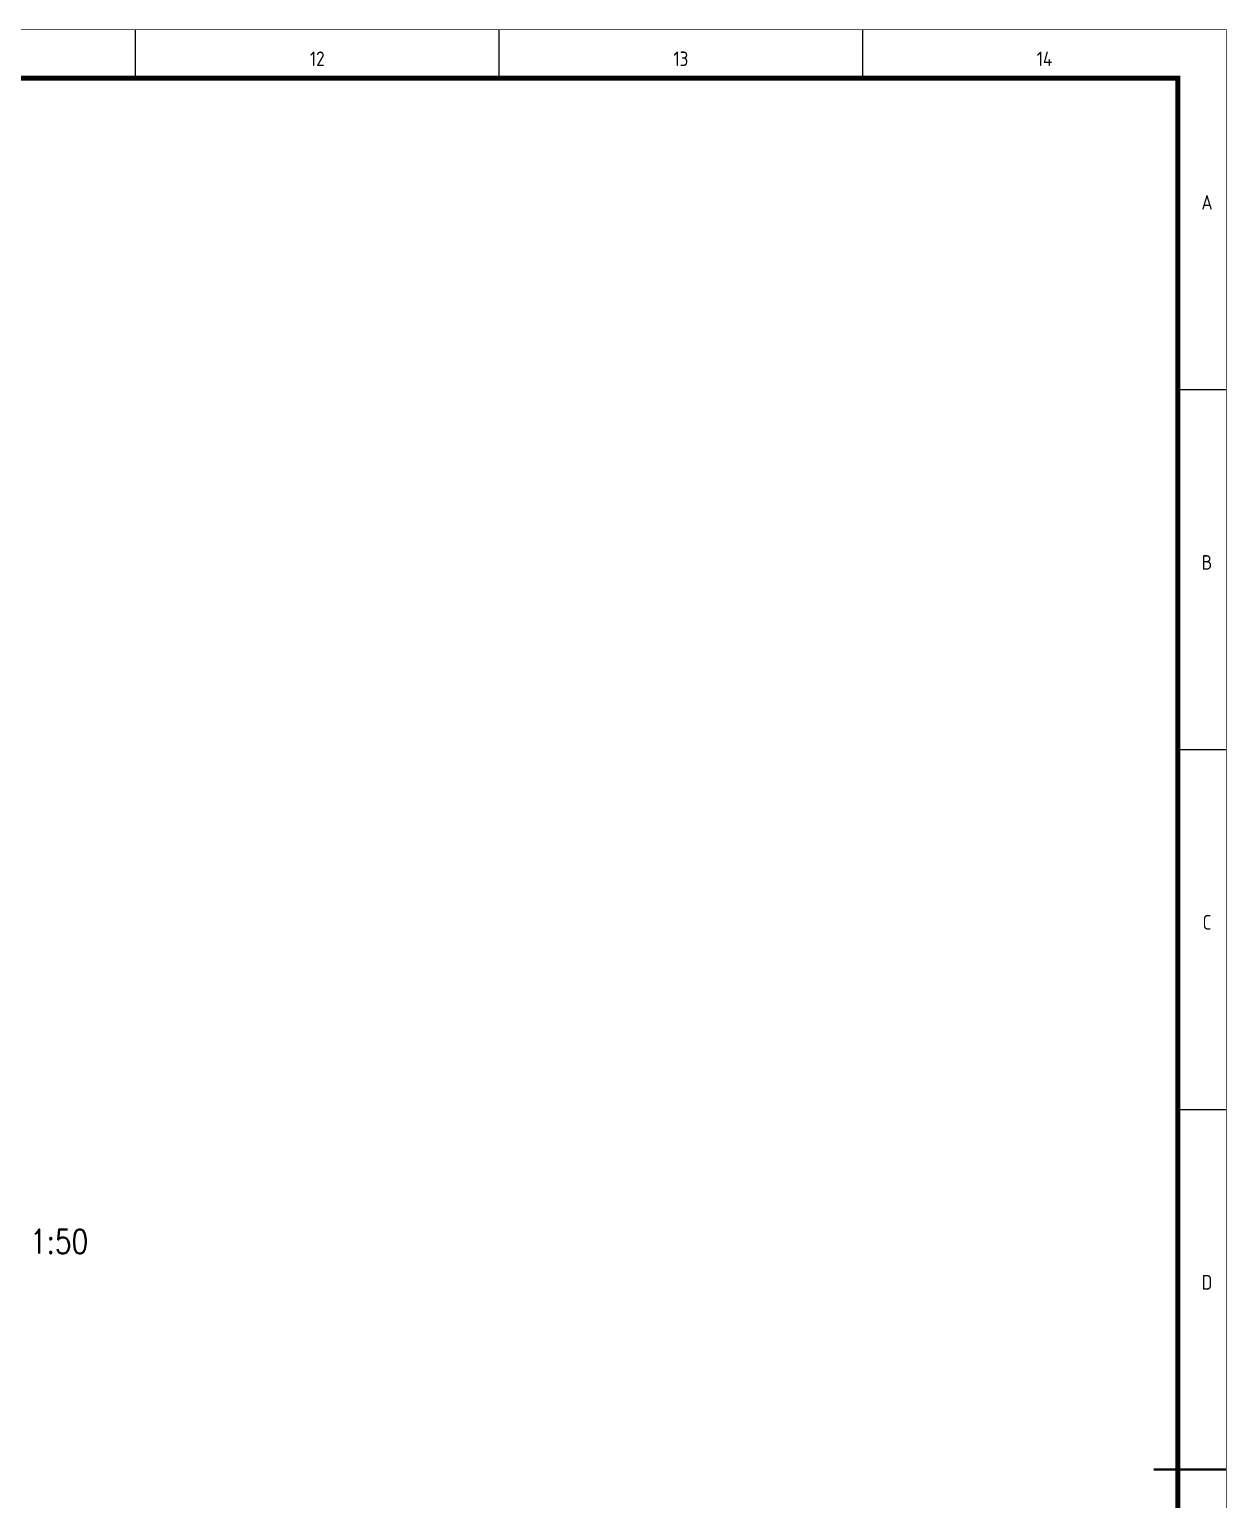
# Model space of a CAD drawing. Extents: x -93062 to 326984, y -142534 to 91021.
# Drawn here: x 181799 to 194154, y -18638 to -3476 of the extents above; entities that cross this region are included whole.
import ezdxf
from ezdxf.enums import TextEntityAlignment as Align

# ---------------------------------------------------------------- set-up
doc = ezdxf.new("R2010")
doc.units = 0
doc.header["$LTSCALE"] = 1000
doc.header["$MEASUREMENT"] = 0
doc.layers.get('0').update_dxf_attribs({"color": 8})
doc.layers.add('PUB_TEXT', color=8, linetype='Continuous')
doc.styles.add('HZTXT', font='geditxt.shx', dxfattribs={"width": 0.8, "bigfont": 'hztxt1.shx'})
doc.styles.get("Standard").update_dxf_attribs({"font": 'gbenor.shx', "bigfont": 'gbcbig.shx'})
doc.styles.add('TK', font='GEDITXT.SHX', dxfattribs={"width": 0.85, "height": 3.5, "bigfont": 'DXT.SHX'})

# ---------------------------------------------------------------- blocks, each defined once
blk = doc.blocks.new('GEDI_WK_A11')
at = {"color": 3}
for p, q in [((825, 584), (825, 594)), ((900, 584), (900, 594)), ((975, 584), (975, 594)), ((1040, 519.75), (1050, 519.75)), ((1040, 445.5), (1050, 445.5)), ((1040, 371.25), (1050, 371.25)), ((1040, 297), (1050, 297))]:
    blk.add_line(p, q, dxfattribs=at)
for points, const_width in [([(0, 0), (1050, 0), (1050, 594), (0, 594)], 0.1), ([(25, 10), (1040, 10), (1040, 584), (25, 584)], 1)]:
    blk.add_lwpolyline(points, close=True, dxfattribs=dict(at, const_width=const_width))
at = {"color": 3, "const_width": 0.5}
blk.add_lwpolyline([(1035, 297), (1050, 297)], dxfattribs=at)
at = {"color": 3}
for s, p in [('12', (862.5, 588)), ('13', (937.5, 588)), ('14', (1012.5, 588))]:
    blk.add_text(s, height=3, dxfattribs=at).set_placement(p, align=Align.MIDDLE)
for s, p in [('A', (1046, 556.88)), ('B', (1046, 482.62)), ('C', (1046, 408.38)), ('D', (1046, 334.12))]:
    blk.add_text(s, height=3, dxfattribs=at).set_placement(p, align=Align.CENTER)
blk = doc.blocks.new('A$C024A6866')
blk.add_blockref('GEDI_WK_A11', (0, 0))
at = {"style": 'TK', "width": 0.85}
for tag, height, p in [('PROJECTNAME', 4.75, (985, 44)), ('PHASE', 4, (1027, 44)), ('DRAWINGNAME', 4.75, (995, 31))]:
    blk.add_attdef(tag, text='', height=height, dxfattribs=at).set_placement(p, align=Align.MIDDLE_CENTER)
for tag, p, height in [('APPROVE', (872, 32.75), 3.5), ('DESIGN', (917, 32.75), 3.5), ('REVIEW1', (872, 25.75), 3.5), ('DRAW', (917, 25.75), 3.5), ('REVIEW2', (872, 18.75), 3.5), ('PROPORTION', (917, 18.75), 3.5), ('DRAWINGNUMBER', (967, 18.5), 4), ('CHECK', (872, 11.75), 3.5), ('DATE', (917, 11.75), 3.5), ('VERSION', (1033, 11.75), 3.5)]:
    blk.add_attdef(tag, p, '', height=height, dxfattribs=at)
blk = doc.blocks.new('sgdsg')
at = {"xscale": 50, "yscale": 50, "zscale": 50}
blk.add_blockref('A$C024A6866', (-52500, 0), dxfattribs=at)

msp = doc.modelspace()

# ---------------------------------------------------------------- block references
msp.add_blockref('sgdsg', (194142, -33178))

# ---------------------------------------------------------------- texts
at = {"layer": 'PUB_TEXT', "style": 'HZTXT', "width": 0.8}
msp.add_text('1:50', height=250, dxfattribs=at).set_placement((181805.2, -16101))

doc.saveas('drawing.dxf')
